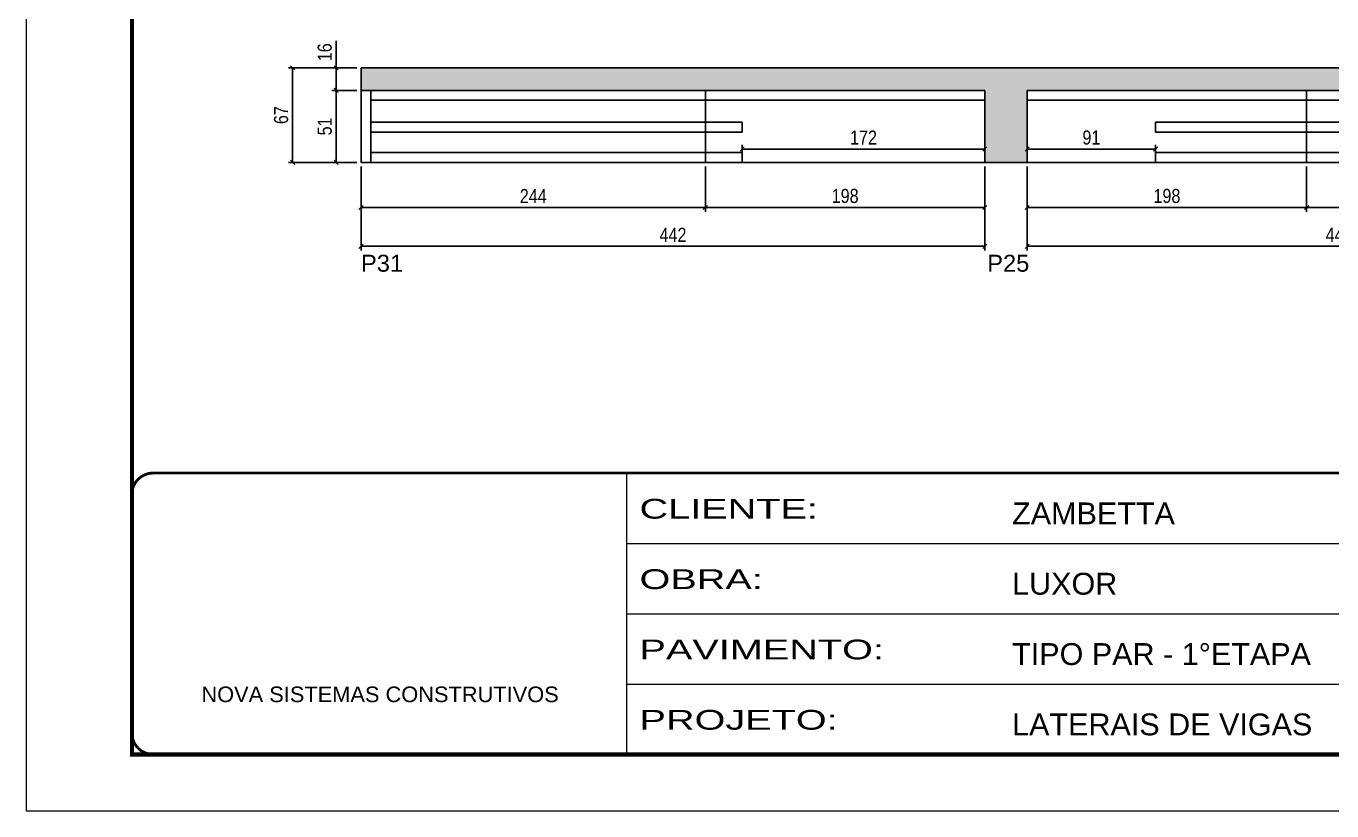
# Model space of a CAD drawing. Extents: x 3309 to 9563, y -2522 to 14608.
# Drawn here: x 8078 to 9003, y 11261 to 11816 of the extents above; entities that cross this region are included whole.
import ezdxf

# ---------------------------------------------------------------- set-up
doc = ezdxf.new("R2010")
doc.units = 0
doc.header["$PDMODE"] = 35
doc.header["$PDSIZE"] = -10
doc.linetypes.add('CONTINUO', pattern=[0])
doc.linetypes.add('DASHED', pattern=[0.75, 0.5, -0.25])
for name, color, linetype in [('5', 5, 'Continuous'), ('COTA', 241, 'Continuous'), ('Painéis', 200, 'Continuous'), ('SARR_2.2x7', 40, 'Continuous')]:
    doc.layers.add(name, color=color, linetype=linetype)
doc.layers.add('Folhas', color=255, linetype='Continuous', lineweight=9)
doc.layers.add('SARRAFO DE PRESSAO', color=251, linetype='DASHED', lineweight=9)
doc.styles.add('ARIAL', font='arial.ttf')
doc.styles.add('COTA TECNICA', font='techl___.ttf', dxfattribs={"height": 10})
doc.styles.get("Standard").update_dxf_attribs({"font": 'arial.ttf'})
doc.styles.add('Tecnologia', font='')
doc.styles.get('Tecnologia').set_extended_font_data('Forgotten Futurist')
doc.dimstyles.new('PAINEL', dxfattribs={"dimtxt": 10, "dimasz": 3, "dimexe": 3, "dimexo": 3, "dimgap": 3, "dimtad": 1, "dimdec": 1, "dimzin": 12, "dimdsep": 46, "dimtxsty": 'COTA TECNICA', "dimblk1": 'OBLIQUE', "dimblk2": 'OBLIQUE', "dimsah": 1, "dimcen": 0.9, "dimclrd": 4, "dimclre": 4, "dimclrt": 240, "dimadec": 1, "dimazin": 3, "dimtfac": 1, "dimtdec": 1, "dimtmove": 0, "dimatfit": 3, "dimfxl": 1, "dimtolj": 1, "dimtzin": 12, "dimarcsym": 0})

# ---------------------------------------------------------------- blocks, each defined once
blk = doc.blocks.new('9999999999')
at = {"color": 30, "linetype": 'CONTINUO'}
for p, q in [((98564.56, 34230.21), (98564.56, 34429.45)), ((98564.56, 34379.64), (99583.98, 34379.64)), ((98564.56, 34329.83), (99487.98, 34329.83)), ((98564.56, 34280.02), (99487.98, 34280.02))]:
    blk.add_line(p, q, dxfattribs=at)
at = {"color": 30, "linetype": 'CONTINUO', "const_width": 2}
blk.add_lwpolyline([(99583.98, 34230.21), (99583.98, 34414.45, 0.414214), (99568.98, 34429.45), (98228.98, 34429.45, 0.414214), (98213.98, 34414.45), (98213.98, 34245.21, 0.414214), (98228.98, 34230.21), (99583.98, 34230.21)], format="xyb", dxfattribs=at)
at = {"layer": 'Folhas'}
blk.add_lwpolyline([(98138.98, 34190.21), (99623.98, 34190.21), (99623.98, 35240.21), (98138.98, 35240.21)], close=True, dxfattribs=at)
at = {"layer": 'Folhas', "color": 30, "const_width": 3}
blk.add_lwpolyline([(98213.98, 34230.21), (99583.98, 34230.21), (99583.98, 35200.21), (98213.98, 35200.21)], close=True, dxfattribs=at)
at = {"color": 7, "linetype": 'Continuous', "ltscale": 5, "style": 'ARIAL'}
for s, height, p in [('ZAMBETTA', 15.483, (98837.68, 34393.13)), ('LUXOR', 15.483, (98837.68, 34343.32)), ('TIPO PAR - 1°ETAPA', 15.4829, (98837.68, 34293.51)), ('NOVA SISTEMAS CONSTRUTIVOS', 11.0592, (98263.19, 34267.21)), ('LATERAIS DE VIGAS', 15.4829, (98837.68, 34243.7))]:
    blk.add_text(s, height=height, dxfattribs=at).set_placement(p)
at = {"layer": 'Folhas', "color": 7, "style": 'Tecnologia', "width": 1.5}
for s, p in [('CLIENTE:', (98573.65, 34397.17)), ('OBRA:', (98573.65, 34347.31)), ('PAVIMENTO:', (98573.65, 34297.5)), ('PROJETO:', (98573.65, 34247.69))]:
    blk.add_text(s, height=14, dxfattribs=at).set_placement(p)
blk = doc.blocks.new('_Oblique')
at = {"color": 0, "linetype": 'ByBlock', "lineweight": -2}
blk.add_line((-0.5, -0.5), (0.5, 0.5), dxfattribs=at)
blk = doc.blocks.new('*D5252')
at = {"layer": 'COTA', "color": 4, "lineweight": -2, "transparency": 16777216}
for p, q in [((8315.25, 11716.96), (8315.25, 11657.57)), ((8757.25, 11716.96), (8757.25, 11657.57)), ((8315.25, 11660.57), (8757.25, 11660.57))]:
    blk.add_line(p, q, dxfattribs=at)
at = {"layer": 'Defpoints', "color": 0, "transparency": 16777216}
for p in [(8315.25, 11719.96), (8757.25, 11719.96), (8757.25, 11660.57)]:
    blk.add_point(p, dxfattribs=at)
at = {"layer": 'COTA', "color": 4, "lineweight": -2, "transparency": 16777216, "xscale": 3, "yscale": 3, "zscale": 3, "rotation": 180}
blk.add_blockref('_Oblique', (8315.25, 11660.57), dxfattribs=at)
at = {"layer": 'COTA', "color": 4, "lineweight": -2, "transparency": 16777216, "xscale": 3, "yscale": 3, "zscale": 3}
blk.add_blockref('_Oblique', (8757.25, 11660.57), dxfattribs=at)
at = {"layer": 'COTA', "color": 240, "transparency": 16777216, "insert": (8536.25, 11668.65), "char_height": 10, "attachment_point": 5, "style": 'COTA TECNICA'}
blk.add_mtext('\\A1;442', dxfattribs=at)
blk = doc.blocks.new('*D5253')
at = {"layer": 'COTA', "color": 4, "lineweight": -2, "transparency": 16777216}
for p, q in [((8315.25, 11716.96), (8315.25, 11685.05)), ((8559.25, 11716.96), (8559.25, 11685.05)), ((8315.25, 11688.05), (8559.25, 11688.05))]:
    blk.add_line(p, q, dxfattribs=at)
at = {"layer": 'Defpoints', "color": 0, "transparency": 16777216}
for p in [(8315.25, 11719.96), (8559.25, 11719.96), (8559.25, 11688.05)]:
    blk.add_point(p, dxfattribs=at)
at = {"layer": 'COTA', "color": 4, "lineweight": -2, "transparency": 16777216, "xscale": 3, "yscale": 3, "zscale": 3, "rotation": 180}
blk.add_blockref('_Oblique', (8315.25, 11688.05), dxfattribs=at)
at = {"layer": 'COTA', "color": 4, "lineweight": -2, "transparency": 16777216, "xscale": 3, "yscale": 3, "zscale": 3}
blk.add_blockref('_Oblique', (8559.25, 11688.05), dxfattribs=at)
at = {"layer": 'COTA', "color": 240, "transparency": 16777216, "insert": (8437.25, 11696.12), "char_height": 10, "attachment_point": 5, "style": 'COTA TECNICA'}
blk.add_mtext('\\A1;244', dxfattribs=at)
blk = doc.blocks.new('*D5248')
at = {"layer": 'COTA', "color": 4, "lineweight": -2, "transparency": 16777216}
for p, q in [((8312.25, 11770.96), (8294.61, 11770.96)), ((8297.61, 11770.96), (8297.61, 11719.96)), ((8312.25, 11719.96), (8294.61, 11719.96))]:
    blk.add_line(p, q, dxfattribs=at)
at = {"layer": 'Defpoints', "color": 0, "transparency": 16777216}
for p in [(8315.25, 11770.96, 0), (8297.61, 11719.96), (8315.25, 11719.96, 0)]:
    blk.add_point(p, dxfattribs=at)
at = {"layer": 'COTA', "color": 4, "lineweight": -2, "transparency": 16777216, "xscale": 3, "yscale": 3, "zscale": 3}
for p, rotation in [((8297.61, 11770.96), 90), ((8297.61, 11719.96), 270)]:
    blk.add_blockref('_Oblique', p, dxfattribs=dict(at, rotation=rotation))
at = {"layer": 'COTA', "color": 240, "transparency": 16777216, "insert": (8289.5, 11745.46), "char_height": 10, "attachment_point": 5, "rotation": 90, "style": 'COTA TECNICA'}
blk.add_mtext('\\A1;51', dxfattribs=at)
blk = doc.blocks.new('*D5249')
at = {"layer": 'COTA', "color": 4, "lineweight": -2, "transparency": 16777216}
for p, q in [((8297.61, 11786.96), (8297.61, 11805.97)), ((8312.25, 11786.96), (8294.61, 11786.96)), ((8297.61, 11770.96), (8297.61, 11786.96)), ((8312.25, 11770.96), (8294.61, 11770.96))]:
    blk.add_line(p, q, dxfattribs=at)
at = {"layer": 'Defpoints', "color": 0, "transparency": 16777216}
for p in [(8297.61, 11786.96), (8315.25, 11786.96, 0), (8315.25, 11770.96, 0)]:
    blk.add_point(p, dxfattribs=at)
at = {"layer": 'COTA', "color": 4, "lineweight": -2, "transparency": 16777216, "xscale": 3, "yscale": 3, "zscale": 3}
for p, rotation in [((8297.61, 11786.96), 90), ((8297.61, 11770.96), 270)]:
    blk.add_blockref('_Oblique', p, dxfattribs=dict(at, rotation=rotation))
at = {"layer": 'COTA', "color": 240, "transparency": 16777216, "insert": (8289.51, 11797.96), "char_height": 10, "attachment_point": 5, "rotation": 90, "style": 'COTA TECNICA'}
blk.add_mtext('\\A1;16', dxfattribs=at)
blk = doc.blocks.new('*D5250')
at = {"layer": 'COTA', "color": 4, "lineweight": -2, "transparency": 16777216}
for p, q in [((8312.25, 11786.96), (8263.7, 11786.96)), ((8266.7, 11719.96), (8266.7, 11786.96)), ((8312.25, 11719.96), (8263.7, 11719.96))]:
    blk.add_line(p, q, dxfattribs=at)
at = {"layer": 'Defpoints', "color": 0, "transparency": 16777216}
for p in [(8266.7, 11786.96), (8315.25, 11786.96, 0), (8315.25, 11719.96, 0)]:
    blk.add_point(p, dxfattribs=at)
at = {"layer": 'COTA', "color": 4, "lineweight": -2, "transparency": 16777216, "xscale": 3, "yscale": 3, "zscale": 3}
for p, rotation in [((8266.7, 11786.96), 90), ((8266.7, 11719.96), 270)]:
    blk.add_blockref('_Oblique', p, dxfattribs=dict(at, rotation=rotation))
at = {"layer": 'COTA', "color": 240, "transparency": 16777216, "insert": (8258.6, 11753.46), "char_height": 10, "attachment_point": 5, "rotation": 90, "style": 'COTA TECNICA'}
blk.add_mtext('\\A1;67', dxfattribs=at)
blk = doc.blocks.new('*D5251')
at = {"layer": 'COTA', "color": 4, "lineweight": -2, "transparency": 16777216}
for p, q in [((8559.25, 11716.96), (8559.25, 11685.05)), ((8757.25, 11716.96), (8757.25, 11685.05)), ((8559.25, 11688.05), (8757.25, 11688.05))]:
    blk.add_line(p, q, dxfattribs=at)
at = {"layer": 'Defpoints', "color": 0, "transparency": 16777216}
for p in [(8559.25, 11719.96), (8757.25, 11719.96), (8757.25, 11688.05)]:
    blk.add_point(p, dxfattribs=at)
at = {"layer": 'COTA', "color": 4, "lineweight": -2, "transparency": 16777216, "xscale": 3, "yscale": 3, "zscale": 3, "rotation": 180}
blk.add_blockref('_Oblique', (8559.25, 11688.05), dxfattribs=at)
at = {"layer": 'COTA', "color": 4, "lineweight": -2, "transparency": 16777216, "xscale": 3, "yscale": 3, "zscale": 3}
blk.add_blockref('_Oblique', (8757.25, 11688.05), dxfattribs=at)
at = {"layer": 'COTA', "color": 240, "transparency": 16777216, "insert": (8658.25, 11696.15), "char_height": 10, "attachment_point": 5, "style": 'COTA TECNICA'}
blk.add_mtext('\\A1;198', dxfattribs=at)
blk = doc.blocks.new('*D5254')
at = {"layer": 'COTA', "color": 4, "lineweight": -2, "transparency": 16777216}
for p, q in [((8585.25, 11722.96), (8585.25, 11732.45)), ((8585.25, 11729.45), (8757.25, 11729.45)), ((8757.25, 11722.96), (8757.25, 11732.45))]:
    blk.add_line(p, q, dxfattribs=at)
at = {"layer": 'Defpoints', "color": 0, "transparency": 16777216}
for p in [(8757.25, 11729.45), (8585.25, 11719.96), (8757.25, 11719.96)]:
    blk.add_point(p, dxfattribs=at)
at = {"layer": 'COTA', "color": 4, "lineweight": -2, "transparency": 16777216, "xscale": 3, "yscale": 3, "zscale": 3, "rotation": 180}
blk.add_blockref('_Oblique', (8585.25, 11729.45), dxfattribs=at)
at = {"layer": 'COTA', "color": 4, "lineweight": -2, "transparency": 16777216, "xscale": 3, "yscale": 3, "zscale": 3}
blk.add_blockref('_Oblique', (8757.25, 11729.45), dxfattribs=at)
at = {"layer": 'COTA', "color": 240, "transparency": 16777216, "insert": (8671.25, 11737.52), "char_height": 10, "attachment_point": 5, "style": 'COTA TECNICA'}
blk.add_mtext('\\A1;172', dxfattribs=at)
blk = doc.blocks.new('*D5255')
at = {"layer": 'COTA', "color": 4, "lineweight": -2, "transparency": 16777216}
for p, q in [((8787.25, 11716.96), (8787.25, 11657.57)), ((9229.25, 11716.96), (9229.25, 11657.57)), ((9229.25, 11660.57), (8787.25, 11660.57))]:
    blk.add_line(p, q, dxfattribs=at)
at = {"layer": 'Defpoints', "color": 0, "transparency": 16777216}
for p in [(8787.25, 11719.96), (9229.25, 11719.96), (8787.25, 11660.57)]:
    blk.add_point(p, dxfattribs=at)
at = {"layer": 'COTA', "color": 4, "lineweight": -2, "transparency": 16777216, "xscale": 3, "yscale": 3, "zscale": 3, "rotation": 180}
blk.add_blockref('_Oblique', (8787.25, 11660.57), dxfattribs=at)
at = {"layer": 'COTA', "color": 4, "lineweight": -2, "transparency": 16777216, "xscale": 3, "yscale": 3, "zscale": 3}
blk.add_blockref('_Oblique', (9229.25, 11660.57), dxfattribs=at)
at = {"layer": 'COTA', "color": 240, "transparency": 16777216, "insert": (9008.25, 11668.65), "char_height": 10, "attachment_point": 5, "style": 'COTA TECNICA'}
blk.add_mtext('\\A1;442', dxfattribs=at)
blk = doc.blocks.new('*D5256')
at = {"layer": 'COTA', "color": 4, "lineweight": -2, "transparency": 16777216}
for p, q in [((8985.25, 11716.96), (8985.25, 11685.05)), ((9229.25, 11716.96), (9229.25, 11685.05)), ((9229.25, 11688.05), (8985.25, 11688.05))]:
    blk.add_line(p, q, dxfattribs=at)
at = {"layer": 'Defpoints', "color": 0, "transparency": 16777216}
for p in [(8985.25, 11719.96), (9229.25, 11719.96), (8985.25, 11688.05)]:
    blk.add_point(p, dxfattribs=at)
at = {"layer": 'COTA', "color": 4, "lineweight": -2, "transparency": 16777216, "xscale": 3, "yscale": 3, "zscale": 3, "rotation": 180}
blk.add_blockref('_Oblique', (8985.25, 11688.05), dxfattribs=at)
at = {"layer": 'COTA', "color": 4, "lineweight": -2, "transparency": 16777216, "xscale": 3, "yscale": 3, "zscale": 3}
blk.add_blockref('_Oblique', (9229.25, 11688.05), dxfattribs=at)
at = {"layer": 'COTA', "color": 240, "transparency": 16777216, "insert": (9107.25, 11696.12), "char_height": 10, "attachment_point": 5, "style": 'COTA TECNICA'}
blk.add_mtext('\\A1;244', dxfattribs=at)
blk = doc.blocks.new('*D5257')
at = {"layer": 'COTA', "color": 4, "lineweight": -2, "transparency": 16777216}
for p, q in [((8787.25, 11716.96), (8787.25, 11685.05)), ((8985.25, 11716.96), (8985.25, 11685.05)), ((8985.25, 11688.05), (8787.25, 11688.05))]:
    blk.add_line(p, q, dxfattribs=at)
at = {"layer": 'Defpoints', "color": 0, "transparency": 16777216}
for p in [(8787.25, 11719.96), (8985.25, 11719.96), (8787.25, 11688.05)]:
    blk.add_point(p, dxfattribs=at)
at = {"layer": 'COTA', "color": 4, "lineweight": -2, "transparency": 16777216, "xscale": 3, "yscale": 3, "zscale": 3, "rotation": 180}
blk.add_blockref('_Oblique', (8787.25, 11688.05), dxfattribs=at)
at = {"layer": 'COTA', "color": 4, "lineweight": -2, "transparency": 16777216, "xscale": 3, "yscale": 3, "zscale": 3}
blk.add_blockref('_Oblique', (8985.25, 11688.05), dxfattribs=at)
at = {"layer": 'COTA', "color": 240, "transparency": 16777216, "insert": (8886.25, 11696.15), "char_height": 10, "attachment_point": 5, "style": 'COTA TECNICA'}
blk.add_mtext('\\A1;198', dxfattribs=at)
blk = doc.blocks.new('*D5258')
at = {"layer": 'COTA', "color": 4, "lineweight": -2, "transparency": 16777216}
for p, q in [((8787.25, 11722.96), (8787.25, 11732.45)), ((8878.25, 11729.45), (8787.25, 11729.45)), ((8878.25, 11722.96), (8878.25, 11732.45))]:
    blk.add_line(p, q, dxfattribs=at)
at = {"layer": 'Defpoints', "color": 0, "transparency": 16777216}
for p in [(8787.25, 11729.45), (8787.25, 11719.96), (8878.25, 11719.96)]:
    blk.add_point(p, dxfattribs=at)
at = {"layer": 'COTA', "color": 4, "lineweight": -2, "transparency": 16777216, "xscale": 3, "yscale": 3, "zscale": 3, "rotation": 180}
blk.add_blockref('_Oblique', (8787.25, 11729.45), dxfattribs=at)
at = {"layer": 'COTA', "color": 4, "lineweight": -2, "transparency": 16777216, "xscale": 3, "yscale": 3, "zscale": 3}
blk.add_blockref('_Oblique', (8878.25, 11729.45), dxfattribs=at)
at = {"layer": 'COTA', "color": 240, "transparency": 16777216, "insert": (8832.75, 11737.53), "char_height": 10, "attachment_point": 5, "style": 'COTA TECNICA'}
blk.add_mtext('\\A1;91', dxfattribs=at)

msp = doc.modelspace()

# ---------------------------------------------------------------- hatches: boundary and pattern name
at = {"layer": 'COTA'}
h = msp.add_hatch(dxfattribs=at)
h.set_pattern_fill('AR-CONC', color=256, scale=0.03)
h.set_pattern_definition([(50, (-4, 0), (5.4655401, -0.4781726), [0.5715, -6.2865]), (355, (-4, 0), (-1.0573026, 5.7317054), [0.4572, -5.0292175]), (100.451445, (-3.5445, -0.04), (4.4082374, 5.2535326), [0.4857003, -5.3427073]), (46.1842, (-4, 1.524), (8.1323712, -1.2612698), [0.85725, -9.42975]), (96.63556, (-3.322, 1.419), (7.122124, 7.4227837), [0.7285507, -8.0140682]), (351.18415, (-4, 1.524), (7.122124, 7.4227837), [0.685799, -7.543792]), (21, (-3.238, 1.143), (4.5484317, -3.067956), [0.5715, -6.2865]), (326, (-3.238, 1.143), (1.8540609, 5.525639), [0.4572, -5.0292]), (71.451445, (-2.859, 0.8873), (6.4024926, 2.457683), [0.4857003, -5.3426981]), (37.5, (-4, 0), (0.0926581, 2.53665117), [0, -4.96824, 0, -5.1054, 0, -5.04825]), (7.5, (-4, 0), (2.00458988, 3.00541724), [0, -2.91084, 0, -4.85394, 0, -1.92405]), (327.5, (-5.6993, 0), (4.06771786, -0.17186232), [0, -1.905, 0, -5.9436, 0, -7.8867]), (317.5, (-6.4613, 0), (4.4438754, 0.7627947), [0, -2.4765, 0, -3.94716, 0, -5.6007])])
h.paths.add_polyline_path([(8787.25, 11770.96), (9229.25, 11770.96), (9229.25, 11786.96), (8315.25, 11786.96), (8315.25, 11770.96), (8757.25, 11770.96), (8757.25, 11719.96), (8787.25, 11719.96)])

# ---------------------------------------------------------------- linework, layer by layer
for p, q in [((8315.25, 11770.96), (8315.25, 11786.96)), ((8315.25, 11786.96), (9229.25, 11786.96)), ((8585.25, 11748.4), (8585.25, 11741.4)), ((8878.25, 11748.4), (8878.25, 11741.4)), ((8585.25, 11726.96), (8585.25, 11719.96)), ((8878.25, 11726.96), (8878.25, 11719.96)), ((8757.25, 11719.96), (8787.25, 11719.96))]:
    msp.add_line(p, q, dxfattribs=at)
at = {"layer": 'Painéis', "linetype": 'ByBlock'}
for p, q in [((8757.25, 11770.96), (8315.25, 11770.96)), ((8315.25, 11770.96), (8315.25, 11719.96)), ((8559.25, 11770.96), (8559.25, 11719.96)), ((8757.25, 11719.96), (8757.25, 11770.96)), ((8787.25, 11719.96), (8787.25, 11770.96)), ((8787.25, 11770.96), (9229.25, 11770.96)), ((8985.25, 11770.96), (8985.25, 11719.96)), ((8315.25, 11719.96), (8757.25, 11719.96)), ((9229.25, 11719.96), (8787.25, 11719.96))]:
    msp.add_line(p, q, dxfattribs=at)
at = {"layer": 'SARR_2.2x7', "linetype": 'Continuous'}
for p, q in [((8322.25, 11719.96), (8322.25, 11770.96)), ((8322.25, 11763.96), (8559.25, 11763.96)), ((8559.25, 11763.96), (8598.75, 11763.96)), ((8598.75, 11763.96), (8757.25, 11763.96)), ((8945.75, 11763.96), (8787.25, 11763.96)), ((8985.25, 11763.96), (8945.75, 11763.96)), ((9222.25, 11763.96), (8985.25, 11763.96)), ((8322.25, 11748.4), (8559.25, 11748.4)), ((8559.25, 11748.4), (8585.25, 11748.4)), ((8985.25, 11748.4), (8878.25, 11748.4)), ((9222.25, 11748.4), (8985.25, 11748.4)), ((8322.25, 11741.4), (8559.25, 11741.4)), ((8559.25, 11741.4), (8585.25, 11741.4)), ((8985.25, 11741.4), (8878.25, 11741.4)), ((9222.25, 11741.4), (8985.25, 11741.4)), ((8322.25, 11726.96), (8559.25, 11726.96)), ((8559.25, 11726.96), (8585.25, 11726.96)), ((8985.25, 11726.96), (8878.25, 11726.96)), ((9222.25, 11726.96), (8985.25, 11726.96))]:
    msp.add_line(p, q, dxfattribs=at)

# ---------------------------------------------------------------- block references
at = {"layer": 'SARRAFO DE PRESSAO', "color": 6, "linetype": 'ByBlock'}
msp.add_blockref('9999999999', (-90061.11, -22929.5), dxfattribs=at)

# ---------------------------------------------------------------- texts
at = {"layer": '5', "linetype": 'Continuous'}
for s, p in [('P31', (8315.18, 11642.56)), ('P25', (8758.94, 11642.56))]:
    msp.add_text(s, height=12, rotation=359.99996, dxfattribs=at).set_placement(p)

# ---------------------------------------------------------------- dimensions: what is measured, and where the dimension line sits
at = {"layer": 'COTA'}
for base, p1, p2, angle, picture, middle in [((8297.61, 11786.96, 0), (8315.25, 11770.96), (8315.25, 11786.96), 90, '*D5249', (8289.51, 11797.96, 0)), ((8266.7, 11786.96, 0), (8315.25, 11719.96), (8315.25, 11786.96), 90, '*D5250', (8258.6, 11753.46, 0)), ((8297.61, 11719.96, 0), (8315.25, 11770.96), (8315.25, 11719.96), 90, '*D5248', (8289.5, 11745.46, 0)), ((8787.25, 11729.45), (8878.25, 11719.96), (8787.25, 11719.96), 180, '*D5258', (8832.75, 11737.53)), ((8757.25, 11660.57), (8315.25, 11719.96), (8757.25, 11719.96), 180, '*D5252', (8536.25, 11668.65)), ((8787.25, 11660.57), (9229.25, 11719.96), (8787.25, 11719.96), 0, '*D5255', (9008.25, 11668.65)), ((8787.25, 11688.05), (8985.25, 11719.96), (8787.25, 11719.96), 180, '*D5257', (8886.25, 11696.15)), ((8985.25, 11688.05), (9229.25, 11719.96), (8985.25, 11719.96), 180, '*D5256', (9107.25, 11696.12))]:
    dim = msp.add_linear_dim(base=base, p1=p1, p2=p2, angle=angle, dimstyle='PAINEL', dxfattribs=at)
    dim.commit()
    dim.dimension.update_dxf_attribs({"geometry": picture, "text_midpoint": middle})
for base, p1, p2, picture, middle in [((8757.25, 11729.45), (8585.25, 11719.96), (8757.25, 11719.96), '*D5254', (8671.25, 11737.52)), ((8559.25, 11688.05), (8315.25, 11719.96), (8559.25, 11719.96), '*D5253', (8437.25, 11696.12)), ((8757.25, 11688.05), (8559.25, 11719.96), (8757.25, 11719.96), '*D5251', (8658.25, 11696.15))]:
    dim = msp.add_linear_dim(base=base, p1=p1, p2=p2, dimstyle='PAINEL', dxfattribs=at)
    dim.commit()
    dim.dimension.update_dxf_attribs({"geometry": picture, "text_midpoint": middle})

doc.saveas('drawing.dxf')
